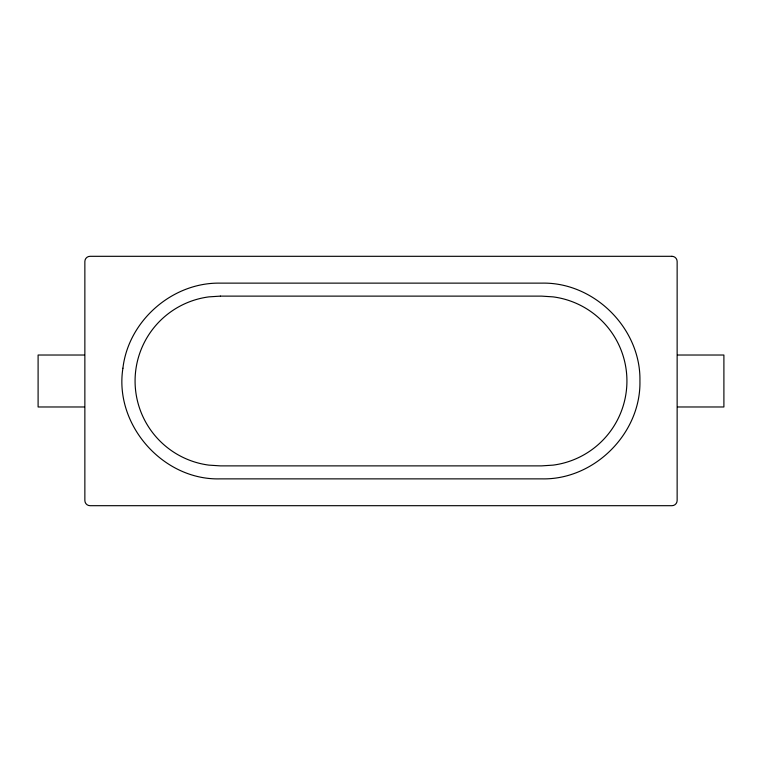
<?xml version="1.0" encoding="UTF-8"?>
<svg xmlns="http://www.w3.org/2000/svg" width="762" height="762" viewBox="0 0 762 762"><rect width="100%" height="100%" fill="white"/><g stroke="black" fill="none" stroke-linecap="round" stroke-linejoin="round"><path stroke-width="1.14" d="M84.468 355.025L38.1 355.025L38.1 406.975L84.468 406.975M677.532 355.025L723.9 355.025L723.9 406.975L677.532 406.975M122.911 368.227C113.967 424.615 162.897 480.384 219.97 478.869L542.03 478.869C594.35 479.984 641.023 433.321 639.928 381C641.023 328.679 594.35 282.016 542.03 283.131L219.97 283.131C172.269 282.359 128.387 320.84 122.911 368.227M220.389 296.123L208.864 296.875A84.849 84.849 0 0 0 208.864 465.125L220.389 465.877L541.611 465.877L553.136 465.125A84.849 84.849 0 0 0 553.136 296.875L541.611 296.123L220.389 296.123M671.941 256.308L90.059 256.308A5.191 5.191 0 0 0 84.858 261.509L84.858 500.491A5.191 5.191 0 0 0 90.059 505.692L671.941 505.692A5.191 5.191 0 0 0 677.142 500.491L677.142 261.509A5.191 5.191 0 0 0 671.941 256.308"/></g></svg>
